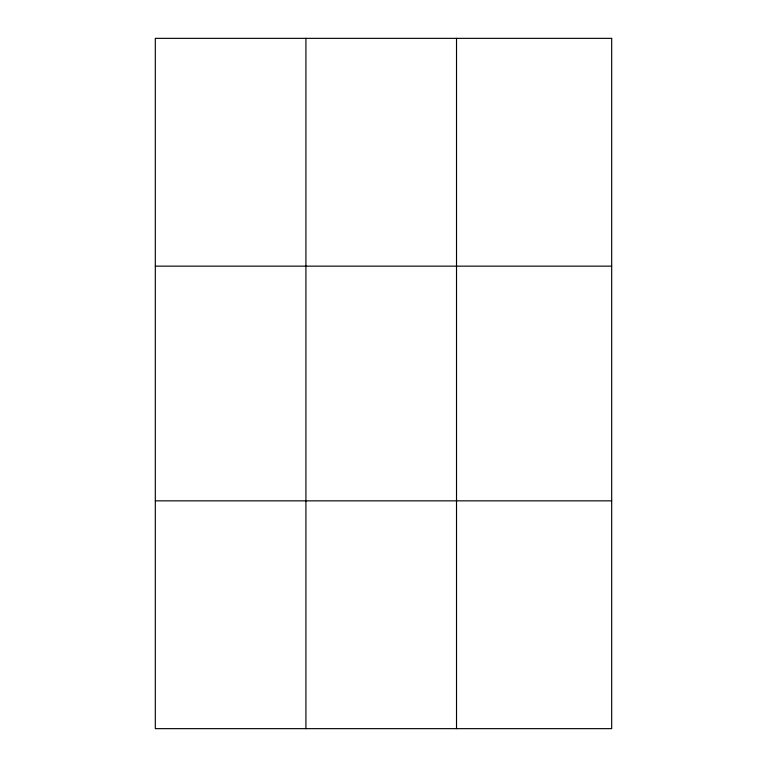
<?xml version="1.0" encoding="UTF-8"?>
<svg xmlns="http://www.w3.org/2000/svg" width="767" height="767" viewBox="0 0 767 767"><rect width="100%" height="100%" fill="white"/><g stroke="black" fill="none" stroke-linecap="round" stroke-linejoin="round"><path stroke-width="1.15" d="M305.918 728.65L305.918 38.35M456.518 728.65L456.518 38.35M155.317 266.149L611.683 266.149M155.317 500.851L611.683 500.851M611.683 38.35L611.683 728.65L155.317 728.65L155.317 38.35L611.683 38.35"/></g></svg>
